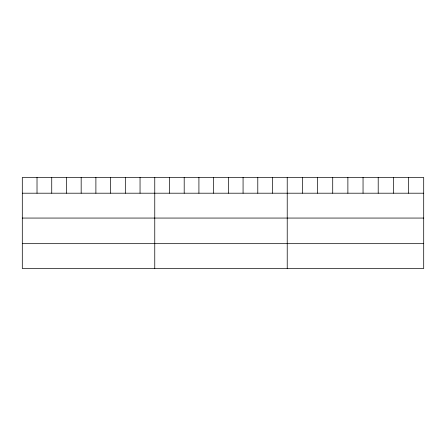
<?xml version="1.0" encoding="UTF-8"?>
<svg xmlns="http://www.w3.org/2000/svg" width="446" height="446" viewBox="0 0 446 446"><rect width="100%" height="100%" fill="white"/><g stroke="black" fill="none" stroke-linecap="round" stroke-linejoin="round"><path stroke-width="0.67" d="M423.7 193.202L423.7 268.525L22.3 268.525L22.3 177.475L423.7 177.475L423.7 193.202L22.3 193.202M22.3 218.061L423.7 218.061M22.3 243.672L423.7 243.672M408.536 177.475L408.536 193.202M393.372 177.475L393.372 193.202M378.208 177.475L378.208 193.202M363.044 177.475L363.044 193.202M347.88 177.475L347.88 193.202M332.716 177.475L332.716 193.202M317.552 177.475L317.552 193.202M302.388 177.475L302.388 193.202M287.224 177.475L287.224 268.525M272.506 177.475L272.506 193.202M257.788 177.475L257.788 193.202M243.07 177.475L243.07 193.202M228.352 177.475L228.352 193.202M213.634 177.475L213.634 193.202M198.916 177.475L198.916 193.202M184.198 177.475L184.198 193.202M169.48 177.475L169.48 193.202M154.762 177.475L154.762 268.525M140.044 177.475L140.044 193.202M125.326 177.475L125.326 193.202M110.608 177.475L110.608 193.202M95.89 177.475L95.89 193.202M81.172 177.475L81.172 193.202M66.454 177.475L66.454 193.202M51.736 177.475L51.736 193.202M37.018 177.475L37.018 193.202"/></g></svg>
